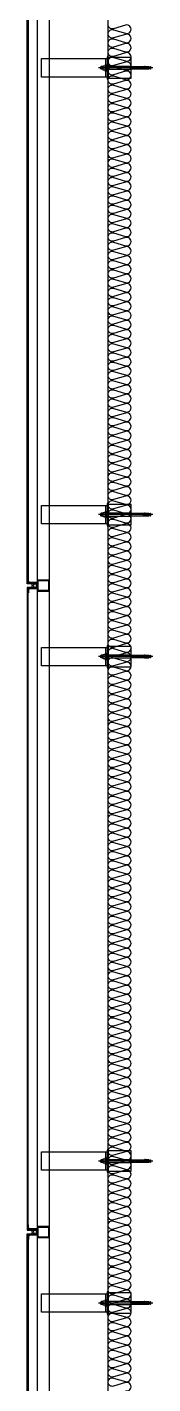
# Model space of a CAD drawing. Header units: millimetres. Extents: x -1320 to 172218, y -4077 to 50350.
# Drawn here: x 118350 to 118894, y 2742 to 8619 of the extents above; entities that cross this region are included whole.
import ezdxf

# ---------------------------------------------------------------- set-up
doc = ezdxf.new("R2010")
doc.units = ezdxf.units.MM
doc.header["$LTSCALE"] = 60
for name, color, linetype in [('A-ETC-8', 8, 'Continuous'), ('A-FIN', 6, 'Continuous'), ('INSUL', 8, 'Continuous'), ('ISL', 251, 'Continuous')]:
    doc.layers.add(name, color=color, linetype=linetype)

# ---------------------------------------------------------------- blocks, each defined once
blk = doc.blocks.new('A$C632c858f')
at = {"layer": 'A-ETC-8'}
blk.add_arc((-2.8, 0), 24, 341.82483, 18.17517, dxfattribs=at)
blk.add_ellipse((34, 0), major_axis=(7.59, 0), ratio=0.987937, dxfattribs=at)
blk = doc.blocks.new('A$Cae507117')
at = {"layer": 'A-ETC-8'}
for points in [[(-50, 0), (-50, -50), (0, -50), (0, 0)], [(-46.8, -3.2), (-46.8, -46.8), (-3.2, -46.8), (-3.2, -3.2)]]:
    blk.add_lwpolyline(points, close=True, dxfattribs=at)
blk = doc.blocks.new('너트 M12')
for p, q in [((-9, 0), (9, 0)), ((-9.5, -9), (-9.5, -0.5)), ((9, -9.5), (-9, -9.5)), ((0, -8.3), (0, -1.2)), ((9.5, -0.5), (9.5, -9))]:
    blk.add_line(p, q)
for centre, start, end in [((-9, -0.5), 90, 180), ((-9, -9), 180, 270), ((9, -0.5), 0, 90), ((9, -9), 270, 0)]:
    blk.add_arc(centre, 0.5, start, end)
at = {"extrusion": (0, 0, -1)}
for centre, major_axis, ratio, start_param, end_param in [((-4.8, -0.9), (-4.75, 0.31), 0.185359, -0.024388, 3.141593), ((4.8, -0.9), (4.75, 0.31), 0.185108, 3.141593, 6.30754), ((-4.8, -8.6), (4.75, 0.31), 0.187111, 0, 3.166211), ((4.8, -8.6), (-4.75, 0.31), 0.185991, 3.117121, 6.283185)]:
    blk.add_ellipse(centre, major_axis=major_axis, ratio=ratio, start_param=start_param, end_param=end_param, dxfattribs=at)
blk = doc.blocks.new('A$C5ebcaad0')
at = {"layer": 'A-ETC-8'}
for p, q in [((-449, -225), (-214, -225)), ((-439, -220.5), (-439, -229.5)), ((-437, -219), (-437.5, -219)), ((-437.5, -231), (-437, -231)), ((-426, -220.5), (-437, -219)), ((-437, -231), (-426, -229.5)), ((-431.6, -219.7), (-431.6, -221.5)), ((-431.6, -228.5), (-431.6, -230.2)), ((-431.1, -222.3), (-429.3, -223.5)), ((-431.1, -227.7), (-429.3, -226.5)), ((-415.6, -218.7), (-430.6, -218.7)), ((-430.6, -231.2), (-415.6, -231.2)), ((-421.1, -224), (-427.7, -224)), ((-421.1, -226), (-427.7, -226)), ((-426, -220.5), (-412, -220.5)), ((-426, -229.5), (-412, -229.5)), ((-420.6, -223.5), (-420.6, -223)), ((-420.6, -227), (-420.6, -226.5)), ((-416.6, -227), (-416.6, -223)), ((-415.6, -218.7), (-412.6, -218.7)), ((-415.6, -231.2), (-412.6, -231.2)), ((-412.6, -218.7), (-412.6, -231.2)), ((-412, -231), (-412, -219)), ((-409, -219), (-412, -219)), ((-412, -231), (-409, -231)), ((-409, -231), (-409, -219)), ((-355, -219), (-409, -219)), ((-409, -231), (-355, -231)), ((-355, -219), (-245.5, -219)), ((-245.5, -231), (-355, -231)), ((-234.2, -229.5), (-224, -229.5)), ((-234, -219), (-225.5, -219)), ((-234, -220.5), (-224, -220.5)), ((-234, -231), (-225.5, -231)), ((-225.5, -231), (-225.5, -219)), ((-224, -220.5), (-225.5, -219)), ((-224, -229.5), (-225.5, -231)), ((-224, -229.5), (-224, -220.5))]:
    blk.add_line(p, q, dxfattribs=at)
for points in [[(-255, -180.5), (-255, -269.5), (-355, -269.5), (-355, -180.5)], [(33.5, -185), (-251.5, -185), (-251.5, -265), (33.5, -265)], [(-251.5, -265), (-245.5, -265), (-245.5, -185), (-251.5, -185)], [(-245.5, -210), (-245.5, -240), (-243.5, -240), (-243.5, -210)]]:
    blk.add_lwpolyline(points, close=True, dxfattribs=at)
blk.add_lwpolyline([(-251.5, -177.5), (-251.5, -272.5, -0.414214), (-252.5, -273.5), (-255, -273.5), (-255, -176.5), (-252.5, -176.5, -0.414214)], format="xyb", close=True, dxfattribs=at)
for centre, radius, start, end in [((-437.5, -220.5), 1.5, 90, 180), ((-437.5, -229.5), 1.5, 180, 270), ((-430.6, -219.7), 1, 90, 180), ((-430.6, -221.5), 1, 180, 236.30993), ((-430.6, -228.5), 1, 123.69007, 180), ((-430.6, -230.2), 1, 180, 270), ((-427.7, -221), 3, 236.30993, 270), ((-427.7, -229), 3, 90, 123.69007), ((-421.1, -223.5), 0.5, 270, 0), ((-421.1, -226.5), 0.5, 0, 90), ((-418.6, -223), 2, 90, 180), ((-418.6, -227), 2, 180, 270), ((-418.6, -223), 2, 0, 90), ((-418.6, -227), 2, 270, 0)]:
    blk.add_arc(centre, radius, start, end, dxfattribs=at)
at = {"layer": 'A-ETC-8', "xscale": -1, "rotation": 90}
blk.add_blockref('너트 M12', (-243.5, -225), dxfattribs=at)

msp = doc.modelspace()

# ---------------------------------------------------------------- linework, layer by layer
at = {"layer": 'A-ETC-8'}
for p, q in [((118395, 680), (118395, 47070, 0)), ((118445, 47070, 0), (118445, 680))]:
    msp.add_line(p, q, dxfattribs=at)
at = {"layer": 'A-ETC-8', "elevation": 0}
for points in [[(118358, 6211.5), (118393, 6211.5), (118393, 6200.5), (118395, 6200.5), (118395, 6213.5), (118359.7, 6213.5, 0.226541), (118356, 6217.2), (118356, 6231.9), (118354, 6231.9), (118354, 6215.5, -0.414214)], [(118358, 6188.5), (118393, 6188.5), (118393, 6199.5), (118395, 6199.5), (118395, 6186.5), (118359.7, 6186.5, -0.226541), (118356, 6182.8), (118356, 6168.1), (118354, 6168.1), (118354, 6184.5, 0.414214)], [(118358, 3411.5), (118393, 3411.5), (118393, 3400.5), (118395, 3400.5), (118395, 3413.5), (118359.7, 3413.5, 0.226541), (118356, 3417.2), (118356, 3431.9), (118354, 3431.9), (118354, 3415.5, -0.414214)], [(118358, 3388.5), (118393, 3388.5), (118393, 3399.5), (118395, 3399.5), (118395, 3386.5), (118359.7, 3386.5, -0.226541), (118356, 3382.8), (118356, 3368.1), (118354, 3368.1), (118354, 3384.5, 0.414214)]]:
    msp.add_lwpolyline(points, format="xyb", close=True, dxfattribs=at)
at = {"layer": 'A-FIN', "elevation": 0}
for points in [[(118391, 6211.5), (118391, 6207.5), (118350, 6207.5), (118350, 8742.5), (118391, 8742.5), (118391, 8738.5), (118354, 8738.5), (118354, 6211.5), (118391, 6211.5)], [(118391, 6188.5), (118391, 6192.5), (118350, 6192.5), (118350, 3407.5), (118391, 3407.5), (118391, 3411.5), (118354, 3411.5), (118354, 6188.5), (118391, 6188.5)], [(118391, 659), (118391, 655), (118350, 655), (118350, 3392.5), (118391, 3392.5), (118391, 3388.5), (118354, 3388.5), (118354, 659), (118391, 659)]]:
    msp.add_lwpolyline(points, close=True, dxfattribs=at)
at = {"layer": 'INSUL'}
msp.add_line((118700, -1850, 0), (118700, 47000, 0), dxfattribs=at)
at = {"layer": 'ISL', "elevation": 0}
msp.add_lwpolyline([(118775.8, 2712.4, 1.372593), (118775.8, 2747.7), (118724.2, 2732.4, -0.509267), (118700, 2750, -0.509267), (118724.2, 2767.7), (118775.8, 2752.4, 1.372593), (118775.8, 2787.7), (118724.2, 2772.4, -0.509267), (118700, 2790, -0.509267), (118724.2, 2807.7), (118775.8, 2792.4, 1.372593), (118775.8, 2827.7), (118724.2, 2812.4, -0.509267), (118700, 2830, -0.509267), (118724.2, 2847.7), (118775.8, 2832.4, 1.372593), (118775.8, 2867.7), (118724.2, 2852.4, -0.509267), (118700, 2870, -0.509267), (118724.2, 2887.7), (118775.8, 2872.4, 1.372593), (118775.8, 2907.7), (118724.2, 2892.4, -0.509267), (118700, 2910, -0.509267), (118724.2, 2927.7), (118775.8, 2912.4, 1.372593), (118775.8, 2947.7), (118724.2, 2932.4, -0.509267), (118700, 2950, -0.509267), (118724.2, 2967.7), (118775.8, 2952.4, 1.372593), (118775.8, 2987.7), (118724.2, 2972.4, -0.509267), (118700, 2990, -0.509267), (118724.2, 3007.7), (118775.8, 2992.4, 1.372593), (118775.8, 3027.7), (118724.2, 3012.4, -0.509267), (118700, 3030, -0.509267), (118724.2, 3047.7), (118775.8, 3032.4, 1.372593), (118775.8, 3067.7), (118724.2, 3052.4, -0.509267), (118700, 3070, -0.509267), (118724.2, 3087.7), (118775.8, 3072.4, 1.372593), (118775.8, 3107.7), (118724.2, 3092.4, -0.509267), (118700, 3110, -0.509267), (118724.2, 3127.7), (118775.8, 3112.4, 1.372593), (118775.8, 3147.7), (118724.2, 3132.4, -0.509267), (118700, 3150, -0.509267), (118724.2, 3167.7), (118775.8, 3152.4, 1.372593), (118775.8, 3187.7), (118724.2, 3172.4, -0.509267), (118700, 3190, -0.509267), (118724.2, 3207.7), (118775.8, 3192.4, 1.372593), (118775.8, 3227.7), (118724.2, 3212.4, -0.509267), (118700, 3230, -0.509267), (118724.2, 3247.7), (118775.8, 3232.4, 1.372593), (118775.8, 3267.7), (118724.2, 3252.4, -0.509267), (118700, 3270, -0.509267), (118724.2, 3287.7), (118775.8, 3272.4, 1.372593), (118775.8, 3307.7), (118724.2, 3292.4, -0.509267), (118700, 3310, -0.509267), (118724.2, 3327.7), (118775.8, 3312.4, 1.372593), (118775.8, 3347.7), (118724.2, 3332.4, -0.509267), (118700, 3350, -0.509267), (118724.2, 3367.7), (118775.8, 3352.4, 1.372593), (118775.8, 3387.7), (118724.2, 3372.4, -0.509267), (118700, 3390, -0.509267), (118724.2, 3407.7), (118775.8, 3392.4, 1.372593), (118775.8, 3427.7), (118724.2, 3412.4, -0.509267), (118700, 3430, -0.509267), (118724.2, 3447.7), (118775.8, 3432.4, 1.372593), (118775.8, 3467.7), (118724.2, 3452.4, -0.509267), (118700, 3470, -0.509267), (118724.2, 3487.7), (118775.8, 3472.4, 1.372593), (118775.8, 3507.7), (118724.2, 3492.4, -0.509267), (118700, 3510, -0.509267), (118724.2, 3527.7), (118775.8, 3512.4, 1.372593), (118775.8, 3547.7), (118724.2, 3532.4, -0.509267), (118700, 3550, -0.509267), (118724.2, 3567.7), (118775.8, 3552.4, 1.372593), (118775.8, 3587.7), (118724.2, 3572.4, -0.509267), (118700, 3590, -0.509267), (118724.2, 3607.7), (118775.8, 3592.4, 1.372593), (118775.8, 3627.7), (118724.2, 3612.4, -0.509267), (118700, 3630, -0.509267), (118724.2, 3647.7), (118775.8, 3632.4, 1.372593), (118775.8, 3667.7), (118724.2, 3652.4, -0.509267), (118700, 3670, -0.509267), (118724.2, 3687.7), (118775.8, 3672.4, 1.372593), (118775.8, 3707.7), (118724.2, 3692.4, -0.509267), (118700, 3710, -0.509267), (118724.2, 3727.7), (118775.8, 3712.4, 1.372593), (118775.8, 3747.7), (118724.2, 3732.4, -0.509267), (118700, 3750, -0.509267), (118724.2, 3767.7), (118775.8, 3752.4, 1.372593), (118775.8, 3787.7), (118724.2, 3772.4, -0.509267), (118700, 3790, -0.509267), (118724.2, 3807.7), (118775.8, 3792.4, 1.372593), (118775.8, 3827.7), (118724.2, 3812.4, -0.509267), (118700, 3830, -0.509267), (118724.2, 3847.7), (118775.8, 3832.4, 1.372593), (118775.8, 3867.7), (118724.2, 3852.4, -0.509267), (118700, 3870, -0.509267), (118724.2, 3887.7), (118775.8, 3872.4, 1.372593), (118775.8, 3907.7), (118724.2, 3892.4, -0.509267), (118700, 3910, -0.509267), (118724.2, 3927.7), (118775.8, 3912.4, 1.372593), (118775.8, 3947.7), (118724.2, 3932.4, -0.509267), (118700, 3950, -0.509267), (118724.2, 3967.7), (118775.8, 3952.4, 1.372593), (118775.8, 3987.7), (118724.2, 3972.4, -0.509267), (118700, 3990, -0.509267), (118724.2, 4007.7), (118775.8, 3992.4, 1.372593), (118775.8, 4027.7), (118724.2, 4012.4, -0.509267), (118700, 4030, -0.509267), (118724.2, 4047.7), (118775.8, 4032.4, 1.372593), (118775.8, 4067.7), (118724.2, 4052.4, -0.509267), (118700, 4070, -0.509267), (118724.2, 4087.7), (118775.8, 4072.4, 1.372593), (118775.8, 4107.7), (118724.2, 4092.4, -0.509267), (118700, 4110, -0.509267), (118724.2, 4127.7), (118775.8, 4112.4, 1.372593), (118775.8, 4147.7), (118724.2, 4132.4, -0.509267), (118700, 4150, -0.509267), (118724.2, 4167.7), (118775.8, 4152.4, 1.372593), (118775.8, 4187.7), (118724.2, 4172.4, -0.509267), (118700, 4190, -0.509267), (118724.2, 4207.7), (118775.8, 4192.4, 1.372593), (118775.8, 4227.7), (118724.2, 4212.4, -0.509267), (118700, 4230, -0.509267), (118724.2, 4247.7), (118775.8, 4232.4, 1.372593), (118775.8, 4267.7), (118724.2, 4252.4, -0.509267), (118700, 4270, -0.509267), (118724.2, 4287.7), (118775.8, 4272.4, 1.372593), (118775.8, 4307.7), (118724.2, 4292.4, -0.509267), (118700, 4310, -0.509267), (118724.2, 4327.7), (118775.8, 4312.4, 1.372593), (118775.8, 4347.7), (118724.2, 4332.4, -0.509267), (118700, 4350, -0.509267), (118724.2, 4367.7), (118775.8, 4352.4, 1.372593), (118775.8, 4387.7), (118724.2, 4372.4, -0.509267), (118700, 4390, -0.509267), (118724.2, 4407.7), (118775.8, 4392.4, 1.372593), (118775.8, 4427.7), (118724.2, 4412.4, -0.509267), (118700, 4430, -0.509267), (118724.2, 4447.7), (118775.8, 4432.4, 1.372593), (118775.8, 4467.7), (118724.2, 4452.4, -0.509267), (118700, 4470, -0.509267), (118724.2, 4487.7), (118775.8, 4472.4, 1.372593), (118775.8, 4507.7), (118724.2, 4492.4, -0.509267), (118700, 4510, -0.509267), (118724.2, 4527.7), (118775.8, 4512.4, 1.372593), (118775.8, 4547.7), (118724.2, 4532.4, -0.509267), (118700, 4550, -0.509267), (118724.2, 4567.7), (118775.8, 4552.4, 1.372593), (118775.8, 4587.7), (118724.2, 4572.4, -0.509267), (118700, 4590, -0.509267), (118724.2, 4607.7), (118775.8, 4592.4, 1.372593), (118775.8, 4627.7), (118724.2, 4612.4, -0.509267), (118700, 4630, -0.509267), (118724.2, 4647.7), (118775.8, 4632.4, 1.372593), (118775.8, 4667.7), (118724.2, 4652.4, -0.509267), (118700, 4670, -0.509267), (118724.2, 4687.7), (118775.8, 4672.4, 1.372593), (118775.8, 4707.7), (118724.2, 4692.4, -0.509267), (118700, 4710, -0.509267), (118724.2, 4727.7), (118775.8, 4712.4, 1.372593), (118775.8, 4747.7), (118724.2, 4732.4, -0.509267), (118700, 4750, -0.509267), (118724.2, 4767.7), (118775.8, 4752.4, 1.372593), (118775.8, 4787.7), (118724.2, 4772.4, -0.509267), (118700, 4790, -0.509267), (118724.2, 4807.7), (118775.8, 4792.4, 1.372593), (118775.8, 4827.7), (118724.2, 4812.4, -0.509267), (118700, 4830, -0.509267), (118724.2, 4847.7), (118775.8, 4832.4, 1.372593), (118775.8, 4867.7), (118724.2, 4852.4, -0.509267), (118700, 4870, -0.509267), (118724.2, 4887.7), (118775.8, 4872.4, 1.372593), (118775.8, 4907.7), (118724.2, 4892.4, -0.509267), (118700, 4910, -0.509267), (118724.2, 4927.7), (118775.8, 4912.4, 1.372593), (118775.8, 4947.7), (118724.2, 4932.4, -0.509267), (118700, 4950, -0.509267), (118724.2, 4967.7), (118775.8, 4952.4, 1.372593), (118775.8, 4987.7), (118724.2, 4972.4, -0.509267), (118700, 4990, -0.509267), (118724.2, 5007.7), (118775.8, 4992.4, 1.372593), (118775.8, 5027.7), (118724.2, 5012.4, -0.509267), (118700, 5030, -0.509267), (118724.2, 5047.7), (118775.8, 5032.4, 1.372593), (118775.8, 5067.7), (118724.2, 5052.4, -0.509267), (118700, 5070, -0.509267), (118724.2, 5087.7), (118775.8, 5072.4, 1.372593), (118775.8, 5107.7), (118724.2, 5092.4, -0.509267), (118700, 5110, -0.509267), (118724.2, 5127.7), (118775.8, 5112.4, 1.372593), (118775.8, 5147.7), (118724.2, 5132.4, -0.509267), (118700, 5150, -0.509267), (118724.2, 5167.7), (118775.8, 5152.4, 1.372593), (118775.8, 5187.7), (118724.2, 5172.4, -0.509267), (118700, 5190, -0.509267), (118724.2, 5207.7), (118775.8, 5192.4, 1.372593), (118775.8, 5227.7), (118724.2, 5212.4, -0.509267), (118700, 5230, -0.509267), (118724.2, 5247.7), (118775.8, 5232.4, 1.372593), (118775.8, 5267.7), (118724.2, 5252.4, -0.509267), (118700, 5270, -0.509267), (118724.2, 5287.7), (118775.8, 5272.4, 1.372593), (118775.8, 5307.7), (118724.2, 5292.4, -0.509267), (118700, 5310, -0.509267), (118724.2, 5327.7), (118775.8, 5312.4, 1.372593), (118775.8, 5347.7), (118724.2, 5332.4, -0.509267), (118700, 5350, -0.509267), (118724.2, 5367.7), (118775.8, 5352.4, 1.372593), (118775.8, 5387.7), (118724.2, 5372.4, -0.509267), (118700, 5390, -0.509267), (118724.2, 5407.7), (118775.8, 5392.4, 1.372593), (118775.8, 5427.7), (118724.2, 5412.4, -0.509267), (118700, 5430, -0.509267), (118724.2, 5447.7), (118775.8, 5432.4, 1.372593), (118775.8, 5467.7), (118724.2, 5452.4, -0.509267), (118700, 5470, -0.509267), (118724.2, 5487.7), (118775.8, 5472.4, 1.372593), (118775.8, 5507.7), (118724.2, 5492.4, -0.509267), (118700, 5510, -0.509267), (118724.2, 5527.7), (118775.8, 5512.4, 1.372593), (118775.8, 5547.7), (118724.2, 5532.4, -0.509267), (118700, 5550, -0.509267), (118724.2, 5567.7), (118775.8, 5552.4, 1.372593), (118775.8, 5587.7), (118724.2, 5572.4, -0.509267), (118700, 5590, -0.509267), (118724.2, 5607.7), (118775.8, 5592.4, 1.372593), (118775.8, 5627.7), (118724.2, 5612.4, -0.509267), (118700, 5630, -0.509267), (118724.2, 5647.7), (118775.8, 5632.4, 1.372593), (118775.8, 5667.7), (118724.2, 5652.4, -0.509267), (118700, 5670, -0.509267), (118724.2, 5687.7), (118775.8, 5672.4, 1.372593), (118775.8, 5707.7), (118724.2, 5692.4, -0.509267), (118700, 5710, -0.509267), (118724.2, 5727.7), (118775.8, 5712.4, 1.372593), (118775.8, 5747.7), (118724.2, 5732.4, -0.509267), (118700, 5750, -0.509267), (118724.2, 5767.7), (118775.8, 5752.4, 1.372593), (118775.8, 5787.7), (118724.2, 5772.4, -0.509267), (118700, 5790, -0.509267), (118724.2, 5807.7), (118775.8, 5792.4, 1.372593), (118775.8, 5827.7), (118724.2, 5812.4, -0.509267), (118700, 5830, -0.509267), (118724.2, 5847.7), (118775.8, 5832.4, 1.372593), (118775.8, 5867.7), (118724.2, 5852.4, -0.509267), (118700, 5870, -0.509267), (118724.2, 5887.7), (118775.8, 5872.4, 1.372593), (118775.8, 5907.7), (118724.2, 5892.4, -0.509267), (118700, 5910, -0.509267), (118724.2, 5927.7), (118775.8, 5912.4, 1.372593), (118775.8, 5947.7), (118724.2, 5932.4, -0.509267), (118700, 5950, -0.509267), (118724.2, 5967.7), (118775.8, 5952.4, 1.372593), (118775.8, 5987.7), (118724.2, 5972.4, -0.509267), (118700, 5990, -0.509267), (118724.2, 6007.7), (118775.8, 5992.4, 1.372593), (118775.8, 6027.7), (118724.2, 6012.4, -0.509267), (118700, 6030, -0.509267), (118724.2, 6047.7), (118775.8, 6032.4, 1.372593), (118775.8, 6067.7), (118724.2, 6052.4, -0.509267), (118700, 6070, -0.509267), (118724.2, 6087.7), (118775.8, 6072.4, 1.372593), (118775.8, 6107.7), (118724.2, 6092.4, -0.509267), (118700, 6110, -0.509267), (118724.2, 6127.7), (118775.8, 6112.4, 1.372593), (118775.8, 6147.7), (118724.2, 6132.4, -0.509267), (118700, 6150, -0.509267), (118724.2, 6167.7), (118775.8, 6152.4, 1.372593), (118775.8, 6187.7), (118724.2, 6172.4, -0.509267), (118700, 6190, -0.509267), (118724.2, 6207.7), (118775.8, 6192.4, 1.372593), (118775.8, 6227.7), (118724.2, 6212.4, -0.509267), (118700, 6230, -0.509267), (118724.2, 6247.7), (118775.8, 6232.4, 1.372593), (118775.8, 6267.7), (118724.2, 6252.4, -0.509267), (118700, 6270, -0.509267), (118724.2, 6287.7), (118775.8, 6272.4, 1.372593), (118775.8, 6307.7), (118724.2, 6292.4, -0.509267), (118700, 6310, -0.509267), (118724.2, 6327.7), (118775.8, 6312.4, 1.372593), (118775.8, 6347.7), (118724.2, 6332.4, -0.509267), (118700, 6350, -0.509267), (118724.2, 6367.7), (118775.8, 6352.4, 1.372593), (118775.8, 6387.7), (118724.2, 6372.4, -0.509267), (118700, 6390, -0.509267), (118724.2, 6407.7), (118775.8, 6392.4, 1.372593), (118775.8, 6427.7), (118724.2, 6412.4, -0.509267), (118700, 6430, -0.509267), (118724.2, 6447.7), (118775.8, 6432.4, 1.372593), (118775.8, 6467.7), (118724.2, 6452.4, -0.509267), (118700, 6470, -0.509267), (118724.2, 6487.7), (118775.8, 6472.4, 1.372593), (118775.8, 6507.7), (118724.2, 6492.4, -0.509267), (118700, 6510, -0.509267), (118724.2, 6527.7), (118775.8, 6512.4, 1.372593), (118775.8, 6547.7), (118724.2, 6532.4, -0.509267), (118700, 6550, -0.509267), (118724.2, 6567.7), (118775.8, 6552.4, 1.372593), (118775.8, 6587.7), (118724.2, 6572.4, -0.509267), (118700, 6590, -0.509267), (118724.2, 6607.7), (118775.8, 6592.4, 1.372593), (118775.8, 6627.7), (118724.2, 6612.4, -0.509267), (118700, 6630, -0.509267), (118724.2, 6647.7), (118775.8, 6632.4, 1.372593), (118775.8, 6667.7), (118724.2, 6652.4, -0.509267), (118700, 6670, -0.509267), (118724.2, 6687.7), (118775.8, 6672.4, 1.372593), (118775.8, 6707.7), (118724.2, 6692.4, -0.509267), (118700, 6710, -0.509267), (118724.2, 6727.7), (118775.8, 6712.4, 1.372593), (118775.8, 6747.7), (118724.2, 6732.4, -0.509267), (118700, 6750, -0.509267), (118724.2, 6767.7), (118775.8, 6752.4, 1.372593), (118775.8, 6787.7), (118724.2, 6772.4, -0.509267), (118700, 6790, -0.509267), (118724.2, 6807.7), (118775.8, 6792.4, 1.372593), (118775.8, 6827.7), (118724.2, 6812.4, -0.509267), (118700, 6830, -0.509267), (118724.2, 6847.7), (118775.8, 6832.4, 1.372593), (118775.8, 6867.7), (118724.2, 6852.4, -0.509267), (118700, 6870, -0.509267), (118724.2, 6887.7), (118775.8, 6872.4, 1.372593), (118775.8, 6907.7), (118724.2, 6892.4, -0.509267), (118700, 6910, -0.509267), (118724.2, 6927.7), (118775.8, 6912.4, 1.372593), (118775.8, 6947.7), (118724.2, 6932.4, -0.509267), (118700, 6950, -0.509267), (118724.2, 6967.7), (118775.8, 6952.4, 1.372593), (118775.8, 6987.7), (118724.2, 6972.4, -0.509267), (118700, 6990, -0.509267), (118724.2, 7007.7), (118775.8, 6992.4, 1.372593), (118775.8, 7027.7), (118724.2, 7012.4, -0.509267), (118700, 7030, -0.509267), (118724.2, 7047.7), (118775.8, 7032.4, 1.372593), (118775.8, 7067.7), (118724.2, 7052.4, -0.509267), (118700, 7070, -0.509267), (118724.2, 7087.7), (118775.8, 7072.4, 1.372593), (118775.8, 7107.7), (118724.2, 7092.4, -0.509267), (118700, 7110, -0.509267), (118724.2, 7127.7), (118775.8, 7112.4, 1.372593), (118775.8, 7147.7), (118724.2, 7132.4, -0.509267), (118700, 7150, -0.509267), (118724.2, 7167.7), (118775.8, 7152.4, 1.372593), (118775.8, 7187.7), (118724.2, 7172.4, -0.509267), (118700, 7190, -0.509267), (118724.2, 7207.7), (118775.8, 7192.4, 1.372593), (118775.8, 7227.7), (118724.2, 7212.4, -0.509267), (118700, 7230, -0.509267), (118724.2, 7247.7), (118775.8, 7232.4, 1.372593), (118775.8, 7267.7), (118724.2, 7252.4, -0.509267), (118700, 7270, -0.509267), (118724.2, 7287.7), (118775.8, 7272.4, 1.372593), (118775.8, 7307.7), (118724.2, 7292.4, -0.509267), (118700, 7310, -0.509267), (118724.2, 7327.7), (118775.8, 7312.4, 1.372593), (118775.8, 7347.7), (118724.2, 7332.4, -0.509267), (118700, 7350, -0.509267), (118724.2, 7367.7), (118775.8, 7352.4, 1.372593), (118775.8, 7387.7), (118724.2, 7372.4, -0.509267), (118700, 7390, -0.509267), (118724.2, 7407.7), (118775.8, 7392.4, 1.372593), (118775.8, 7427.7), (118724.2, 7412.4, -0.509267), (118700, 7430, -0.509267), (118724.2, 7447.7), (118775.8, 7432.4, 1.372593), (118775.8, 7467.7), (118724.2, 7452.4, -0.509267), (118700, 7470, -0.509267), (118724.2, 7487.7), (118775.8, 7472.4, 1.372593), (118775.8, 7507.7), (118724.2, 7492.4, -0.509267), (118700, 7510, -0.509267), (118724.2, 7527.7), (118775.8, 7512.4, 1.372593), (118775.8, 7547.7), (118724.2, 7532.4, -0.509267), (118700, 7550, -0.509267), (118724.2, 7567.7), (118775.8, 7552.4, 1.372593), (118775.8, 7587.7), (118724.2, 7572.4, -0.509267), (118700, 7590, -0.509267), (118724.2, 7607.7), (118775.8, 7592.4, 1.372593), (118775.8, 7627.7), (118724.2, 7612.4, -0.509267), (118700, 7630, -0.509267), (118724.2, 7647.7), (118775.8, 7632.4, 1.372593), (118775.8, 7667.7), (118724.2, 7652.4, -0.509267), (118700, 7670, -0.509267), (118724.2, 7687.7), (118775.8, 7672.4, 1.372593), (118775.8, 7707.7), (118724.2, 7692.4, -0.509267), (118700, 7710, -0.509267), (118724.2, 7727.7), (118775.8, 7712.4, 1.372593), (118775.8, 7747.7), (118724.2, 7732.4, -0.509267), (118700, 7750, -0.509267), (118724.2, 7767.7), (118775.8, 7752.4, 1.372593), (118775.8, 7787.7), (118724.2, 7772.4, -0.509267), (118700, 7790, -0.509267), (118724.2, 7807.7), (118775.8, 7792.4, 1.372593), (118775.8, 7827.7), (118724.2, 7812.4, -0.509267), (118700, 7830, -0.509267), (118724.2, 7847.7), (118775.8, 7832.4, 1.372593), (118775.8, 7867.7), (118724.2, 7852.4, -0.509267), (118700, 7870, -0.509267), (118724.2, 7887.7), (118775.8, 7872.4, 1.372593), (118775.8, 7907.7), (118724.2, 7892.4, -0.509267), (118700, 7910, -0.509267), (118724.2, 7927.7), (118775.8, 7912.4, 1.372593), (118775.8, 7947.7), (118724.2, 7932.4, -0.509267), (118700, 7950, -0.509267), (118724.2, 7967.7), (118775.8, 7952.4, 1.372593), (118775.8, 7987.7), (118724.2, 7972.4, -0.509267), (118700, 7990, -0.509267), (118724.2, 8007.7), (118775.8, 7992.4, 1.372593), (118775.8, 8027.7), (118724.2, 8012.4, -0.509267), (118700, 8030, -0.509267), (118724.2, 8047.7), (118775.8, 8032.4, 1.372593), (118775.8, 8067.7), (118724.2, 8052.4, -0.509267), (118700, 8070, -0.509267), (118724.2, 8087.7), (118775.8, 8072.4, 1.372593), (118775.8, 8107.7), (118724.2, 8092.4, -0.509267), (118700, 8110, -0.509267), (118724.2, 8127.7), (118775.8, 8112.4, 1.372593), (118775.8, 8147.7), (118724.2, 8132.4, -0.509267), (118700, 8150, -0.509267), (118724.2, 8167.7), (118775.8, 8152.4, 1.372593), (118775.8, 8187.7), (118724.2, 8172.4, -0.509267), (118700, 8190, -0.509267), (118724.2, 8207.7), (118775.8, 8192.4, 1.372593), (118775.8, 8227.7), (118724.2, 8212.4, -0.509267), (118700, 8230, -0.509267), (118724.2, 8247.7), (118775.8, 8232.4, 1.372593), (118775.8, 8267.7), (118724.2, 8252.4, -0.509267), (118700, 8270, -0.509267), (118724.2, 8287.7), (118775.8, 8272.4, 1.372593), (118775.8, 8307.7), (118724.2, 8292.4, -0.509267), (118700, 8310, -0.509267), (118724.2, 8327.7), (118775.8, 8312.4, 1.372593), (118775.8, 8347.7), (118724.2, 8332.4, -0.509267), (118700, 8350, -0.509267), (118724.2, 8367.7), (118775.8, 8352.4, 1.372593), (118775.8, 8387.7), (118724.2, 8372.4, -0.509267), (118700, 8390, -0.509267), (118724.2, 8407.7), (118775.8, 8392.4, 1.372593), (118775.8, 8427.7), (118724.2, 8412.4, -0.509267), (118700, 8430, -0.509267), (118724.2, 8447.7), (118775.8, 8432.4, 1.372593), (118775.8, 8467.7), (118724.2, 8452.4, -0.509267), (118700, 8470, -0.509267), (118724.2, 8487.7), (118775.8, 8472.4, 1.372593), (118775.8, 8507.7), (118724.2, 8492.4, -0.509267), (118700, 8510, -0.509267), (118724.2, 8527.7), (118775.8, 8512.4, 1.372593), (118775.8, 8547.7), (118724.2, 8532.4, -0.509267), (118700, 8550, -0.509267), (118724.2, 8567.7), (118775.8, 8552.4, 1.372593), (118775.8, 8587.7), (118724.2, 8572.4, -0.509267), (118700, 8590, -0.509267), (118724.2, 8607.7), (118775.8, 8592.4, 1.372593), (118775.8, 8627.7), (118724.2, 8612.4, -0.509267), (118700, 8630, -0.509267)], format="xyb", dxfattribs=at)

# ---------------------------------------------------------------- block references
at = {"layer": 'A-ETC-8', "xscale": -1}
for p in [(118445, 8667.5), (118445, 6732.5, 0), (118445, 6117.5, 0), (118445, 3932.5), (118445, 3317.5)]:
    msp.add_blockref('A$C5ebcaad0', p, dxfattribs=at)
at = {"layer": 'A-ETC-8', "xscale": -1, "rotation": 180}
for name, p in [('A$C632c858f', (118350, 6200, 0)), ('A$Cae507117', (118445, 6175, 0)), ('A$Cae507117', (118445, 3375)), ('A$C632c858f', (118350, 3400))]:
    msp.add_blockref(name, p, dxfattribs=at)

doc.saveas('drawing.dxf')
